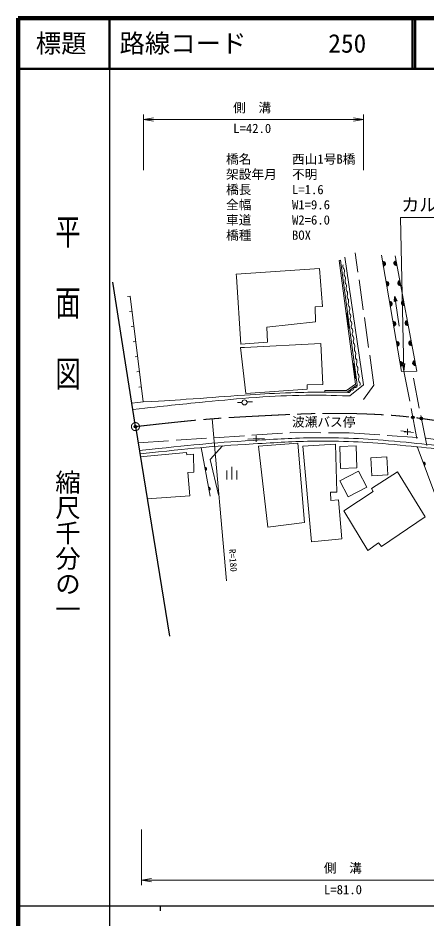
# Model space of a CAD drawing. Units: millimetres, scale not verified. Extents: x 40000 to 680000, y 20000 to 380000.
# Drawn here: x 40000 to 120590, y 202409 to 380000 of the extents above; entities that cross this region are included whole.
import ezdxf
from ezdxf.enums import TextEntityAlignment as Align

# ---------------------------------------------------------------- set-up
doc = ezdxf.new("R2010")
doc.units = ezdxf.units.MM
doc.header["$LTSCALE"] = 1000
doc.header["$PDMODE"] = 32
doc.header["$PDSIZE"] = 500
doc.linetypes.add('CHAIN', pattern=[18.5, 12, -1.5, 3.5, -1.5])
doc.linetypes.add('DASHED', pattern=[7.5, 6, -1.5])
for name, color, linetype, lineweight in [('M-BMK', 2, 'CHAIN', 13), ('M-BMK-OTRS', 5, 'Continuous', 25), ('M-STR-HTXT', 7, 'Continuous', 13), ('M-TTL', 2, 'Continuous', 140), ('M-TTL-BAND', 7, 'Continuous', 25), ('M-TTL-LINE', 7, 'Continuous', 50), ('M-WORK', 1, 'Continuous', 13)]:
    doc.layers.add(name, color=color, linetype=linetype, lineweight=lineweight)
doc.layers.add('M-OTRS', color=6, linetype='Continuous')
doc.layers.add('M-TTL-TXT', color=7, linetype='Continuous')
doc.styles.add('@ＭＳ ゴシック', font='')
doc.styles.add('ＭＳ ゴシック', font='')
doc.styles.get('@ＭＳ ゴシック').set_extended_font_data('@MS Gothic')
doc.styles.get('ＭＳ ゴシック').set_extended_font_data('MS Gothic')

# ---------------------------------------------------------------- blocks, each defined once
blk = doc.blocks.new('plus')
at = {"color": 0, "linetype": 'Continuous', "lineweight": -2}
for p, q in [((-1.25, 0), (1.25, 0)), ((0, -1.25), (0, 1.25))]:
    blk.add_line(p, q, dxfattribs=at)
blk = doc.blocks.new('open_arrow')
at = {"color": 0, "linetype": 'Continuous', "lineweight": -2}
blk.add_lwpolyline([(7.5, 1.25), (0, 0), (7.5, -1.25)], dxfattribs=at)

msp = doc.modelspace()

# ---------------------------------------------------------------- linework, layer by layer
at = {"layer": 'M-BMK'}
msp.add_circle((63140, 299460), 791, dxfattribs=at)
msp.add_open_spline([(63140, 299460), (74346, 300707), (77486, 301045), (86719, 301517), (96292, 302007), (101685, 302320), (111258, 301834), (118191, 301482), (122015, 300580), (128910, 299776), (128910, 299776), (128910, 299776), (128910, 299776), (142159, 296787), (147461, 295591), (162829, 292124)], degree=3, knots=[0, 0, 0, 0, 1, 1, 1, 2, 2, 2, 3, 3, 3, 4, 4, 4, 5, 5, 5, 5], dxfattribs=at)
at = {"layer": 'M-BMK-OTRS'}
for q in [(58710, 327950), (69851, 258158)]:
    msp.add_line((63140, 299460), q, dxfattribs=at)
at = {"layer": 'M-OTRS'}
for p in [(117808, 301288), (119480, 301055), (63140, 299460)]:
    msp.add_point(p, dxfattribs=at)
at = {"layer": 'M-STR-HTXT'}
for p, q in [((64722, 350000), (64722, 361000)), ((108102, 350000), (108102, 361000)), ((64722, 360000), (108102, 360000)), ((78259, 300980), (81073, 269053)), ((64331, 220039), (64331, 209044)), ((64331, 210044), (142402, 210044))]:
    msp.add_line(p, q, dxfattribs=at)
msp.add_lwpolyline([(116037, 310364), (115370, 340658), (171570, 340658)], dxfattribs=at)
at = {"layer": 'M-TTL'}
for p, q in [((40000, 380000), (40000, 20000)), ((680000, 380000), (40000, 380000))]:
    msp.add_line(p, q, dxfattribs=at)
at = {"layer": 'M-TTL-BAND'}
for p, q in [((58000, 370000), (58000, 20000)), ((40000, 205000), (579000, 205000)), ((68000, 205000), (68000, 204000))]:
    msp.add_line(p, q, dxfattribs=at)
at = {"layer": 'M-TTL-LINE'}
for p, q in [((58000, 380000), (58000, 370000)), ((117750, 380000), (117750, 370000)), ((118250, 380000), (118250, 370000)), ((40000, 370000), (680000, 370000))]:
    msp.add_line(p, q, dxfattribs=at)
at = {"layer": 'M-WORK'}
for p, q in [((103558, 332250), (103261, 332211)), ((103261, 332211), (106512, 307845)), ((103558, 332250), (106833, 307708)), ((108102, 307665), (104400, 332863)), ((115566, 310356), (111608, 333233)), ((114299, 333153), (118562, 310409)), ((99433, 330595), (83020, 329487)), ((100013, 323154), (99433, 330595)), ((83020, 329487), (83073, 328959)), ((83073, 328959), (83918, 315713)), ((62082, 325183), (61586, 325121)), ((62082, 325183), (64668, 304338)), ((114241, 325173), (114094, 324139)), ((114241, 325173), (114687, 324229)), ((114241, 325173), (114391, 324184)), ((114094, 324139), (114687, 324229)), ((114123, 324346), (114153, 324148)), ((114213, 324157), (114153, 324553)), ((114182, 324760), (114272, 324166)), ((114331, 324175), (114211, 324966)), ((114450, 324193), (114330, 324984)), ((115138, 319263), (114391, 324184)), ((114419, 324796), (114509, 324202)), ((114569, 324211), (114509, 324607)), ((114598, 324418), (114628, 324220)), ((62452, 322205), (61955, 322144)), ((98588, 323048), (100013, 323154)), ((98641, 320093), (98588, 323048)), ((104947, 321842), (104650, 321803)), ((104709, 321811), (105106, 318837)), ((104769, 321819), (105166, 318845)), ((104828, 321827), (105225, 318853)), ((104888, 321835), (105284, 318861)), ((89036, 319090), (98641, 320093)), ((62821, 319228), (62325, 319167)), ((89142, 316082), (89036, 319090)), ((105047, 318829), (105344, 318869)), ((63190, 316251), (62694, 316190)), ((83865, 315027), (84604, 315027)), ((84867, 306003), (83865, 315027)), ((83918, 315713), (89142, 316082)), ((84604, 315027), (99644, 315871)), ((99644, 315871), (100066, 307744)), ((63560, 313274), (63063, 313212)), ((106270, 311930), (105972, 311891)), ((106032, 311899), (106429, 308925)), ((106091, 311907), (106488, 308933)), ((106151, 311914), (106548, 308941)), ((106210, 311922), (106607, 308949)), ((63929, 310297), (63433, 310235)), ((115566, 310356), (118562, 310409)), ((64298, 307320), (63802, 307258)), ((100066, 307744), (97005, 307692)), ((97005, 307692), (97005, 306847)), ((106512, 307845), (104742, 306554)), ((106833, 307708), (104840, 306254)), ((104840, 306254), (106833, 307708)), ((105365, 305507), (108102, 307665)), ((106369, 308917), (106667, 308957)), ((97005, 306847), (84867, 306003)), ((104742, 306554), (100430, 306554)), ((100430, 306254), (100430, 306554)), ((104840, 306254), (100430, 306254)), ((64668, 304338), (62419, 304094)), ((64668, 304342), (64171, 304281)), ((84134, 304217), (83226, 304212)), ((85115, 304362), (86197, 304355)), ((115449, 298601), (117959, 298296)), ((85269, 296994), (88576, 297135)), ((77871, 285748), (76089, 295340)), ((80264, 295692), (77895, 292948)), ((95121, 296173), (87416, 295575)), ((87416, 295575), (89210, 279673)), ((96466, 280560), (95121, 296173)), ((96141, 295575), (102579, 295997)), ((97865, 276718), (96141, 295575)), ((102579, 295997), (102826, 286569)), ((124633, 279479), (118676, 295522)), ((64102, 293536), (73203, 294328)), ((73203, 294328), (73273, 293906)), ((73273, 293906), (74587, 293999)), ((74587, 293999), (74633, 290481)), ((77895, 292948), (79513, 285982)), ((82147, 289028), (82147, 291528)), ((74633, 290481), (73484, 290434)), ((73484, 290434), (73859, 285790)), ((81147, 289028), (81147, 290778)), ((83147, 289028), (83147, 290778)), ((114752, 290544), (109651, 287272)), ((120240, 281678), (114752, 290544)), ((102826, 286569), (101559, 286534)), ((101559, 286534), (101665, 284915)), ((109967, 286674), (104233, 282875)), ((109651, 287272), (109967, 286674)), ((73859, 285790), (65455, 285212)), ((101665, 284915), (103177, 285021)), ((103177, 285021), (103811, 277351)), ((104233, 282875), (108912, 275064)), ((111621, 275838), (120240, 281678)), ((89210, 279673), (96466, 280560)), ((103811, 277351), (97865, 276718)), ((108912, 275064), (111058, 276542)), ((111058, 276542), (111621, 275838))]:
    msp.add_line(p, q, dxfattribs=at)
at = {"layer": 'M-WORK', "linetype": 'DASHED'}
for p, q in [((116037, 310364), (118857, 295915)), ((120535, 295737), (117628, 310392))]:
    msp.add_line(p, q, dxfattribs=at)
for points in [[(108092, 304821), (110150, 307618), (106456, 333688)], [(63654, 296294), (93674, 298270), (105284, 298217), (120429, 297215), (132303, 295473), (141063, 293099), (142066, 291410)]]:
    msp.add_lwpolyline(points, dxfattribs=at)
at = {"layer": 'M-WORK'}
for points in [[(103424, 295540), (103564, 291213), (106800, 291318), (106659, 295645)], [(109756, 289770), (112888, 289946), (112687, 293512), (109556, 293336)], [(103389, 288750), (107083, 290685), (108738, 287525), (105044, 285590)]]:
    msp.add_lwpolyline(points, close=True, dxfattribs=at)
msp.add_circle((84633, 304230), 500, dxfattribs=at)
for centre, radius, start, end in [((114576, 331679), 500, 100.6152, 280.6152), ((104783, 331069), 753, 157.95663, 217.6823), ((103591, 330149), 753, 337.95663, 37.6823), ((111901, 331541), 500, 279.8156, 99.8156), ((111901, 331541), 400, 279.8156, 99.8156), ((111901, 331541), 300, 279.8156, 99.8156), ((111901, 331541), 200, 279.8156, 99.8156), ((111901, 331541), 100, 279.8156, 99.8156), ((114576, 331679), 400, 100.6152, 280.6152), ((114576, 331679), 300, 100.6152, 280.6152), ((114576, 331679), 200, 100.6152, 280.6152), ((114576, 331679), 100, 100.6152, 280.6152), ((104987, 329583), 753, 157.95663, 217.6823), ((103795, 328663), 753, 337.95663, 37.6823), ((105192, 328097), 753, 157.95663, 217.6823), ((103999, 327176), 753, 337.95663, 37.6823), ((105396, 326611), 753, 157.95663, 217.6823), ((112582, 327600), 500, 279.8156, 99.8156), ((112582, 327600), 400, 279.8156, 99.8156), ((112582, 327600), 300, 279.8156, 99.8156), ((112582, 327600), 200, 279.8156, 99.8156), ((112582, 327600), 100, 279.8156, 99.8156), ((115312, 327748), 500, 100.6152, 280.6152), ((115312, 327748), 400, 100.6152, 280.6152), ((115312, 327748), 300, 100.6152, 280.6152), ((115312, 327748), 200, 100.6152, 280.6152), ((115312, 327748), 100, 100.6152, 280.6152), ((104204, 325690), 753, 337.95663, 37.6823), ((105600, 325125), 753, 157.95663, 217.6823), ((104408, 324204), 753, 337.95663, 37.6823), ((105804, 323639), 753, 157.95663, 217.6823), ((113264, 323658), 500, 279.8156, 99.8156), ((113264, 323658), 400, 279.8156, 99.8156), ((113264, 323658), 300, 279.8156, 99.8156), ((113264, 323658), 200, 279.8156, 99.8156), ((113264, 323658), 100, 279.8156, 99.8156), ((116049, 323816), 500, 100.6152, 280.6152), ((116049, 323816), 400, 100.6152, 280.6152), ((116049, 323816), 300, 100.6152, 280.6152), ((116049, 323816), 200, 100.6152, 280.6152), ((116049, 323816), 100, 100.6152, 280.6152), ((104612, 322718), 753, 337.95663, 37.6823), ((106008, 322153), 753, 157.95663, 217.6823), ((104816, 321232), 753, 337.95663, 37.6823), ((106212, 320667), 753, 157.95663, 217.6823), ((105020, 319746), 753, 337.95663, 37.6823), ((113946, 319717), 500, 279.8156, 99.8156), ((113946, 319717), 400, 279.8156, 99.8156), ((113946, 319717), 300, 279.8156, 99.8156), ((113946, 319717), 200, 279.8156, 99.8156), ((113946, 319717), 100, 279.8156, 99.8156), ((116786, 319885), 500, 100.6152, 280.6152), ((116786, 319885), 400, 100.6152, 280.6152), ((116786, 319885), 300, 100.6152, 280.6152), ((116786, 319885), 200, 100.6152, 280.6152), ((116786, 319885), 100, 100.6152, 280.6152), ((106416, 319181), 753, 157.95663, 217.6823), ((105224, 318260), 753, 337.95663, 37.6823), ((106620, 317695), 753, 157.95663, 217.6823), ((105428, 316774), 753, 337.95663, 37.6823), ((106824, 316209), 753, 157.95663, 217.6823), ((114628, 315775), 500, 279.8156, 99.8156), ((114628, 315775), 400, 279.8156, 99.8156), ((117523, 315953), 500, 100.6152, 280.6152), ((117523, 315953), 400, 100.6152, 280.6152), ((117523, 315953), 300, 100.6152, 280.6152), ((117523, 315953), 200, 100.6152, 280.6152), ((105632, 315288), 753, 337.95663, 37.6823), ((107028, 314723), 753, 157.95663, 217.6823), ((114628, 315775), 300, 279.8156, 99.8156), ((114628, 315775), 200, 279.8156, 99.8156), ((114628, 315775), 100, 279.8156, 99.8156), ((117523, 315953), 100, 100.6152, 280.6152), ((105836, 313802), 753, 337.95663, 37.6823), ((107232, 313237), 753, 157.95663, 217.6823), ((106040, 312316), 753, 337.95663, 37.6823), ((107436, 311751), 753, 157.95663, 217.6823), ((106244, 310830), 753, 337.95663, 37.6823), ((115310, 311834), 500, 279.8156, 99.8156), ((115310, 311834), 400, 279.8156, 99.8156), ((115310, 311834), 300, 279.8156, 99.8156), ((115310, 311834), 200, 279.8156, 99.8156), ((115310, 311834), 100, 279.8156, 99.8156), ((118260, 312021), 500, 100.6152, 280.6152), ((118260, 312021), 400, 100.6152, 280.6152), ((118260, 312021), 300, 100.6152, 280.6152), ((118260, 312021), 200, 100.6152, 280.6152), ((118260, 312021), 100, 100.6152, 280.6152), ((107640, 310265), 753, 157.95663, 217.6823), ((106448, 309344), 753, 337.95663, 37.6823), ((107845, 308779), 753, 157.95663, 217.6823), ((106423, 307572), 432, 233.8898, 18.3251), ((106652, 307858), 753, 337.95663, 37.6823), ((105094, 306603), 432, 233.8898, 18.3251), ((105759, 307088), 432, 233.8898, 18.3251), ((76813, 291145), 354, 289.324, 91.72918), ((76813, 291145), 283, 291.54804, 89.50514), ((76813, 291145), 212, 295.29436, 85.75881), ((76813, 291145), 142, 303.00609, 78.04708), ((119883, 292116), 354, 299.16964, 101.57482), ((119883, 292116), 283, 301.39368, 99.35078), ((119883, 292116), 212, 305.14, 95.60445), ((119883, 292116), 142, 312.85173, 87.89272), ((119883, 292116), 100, 323.1694, 77.57506), ((76813, 291145), 100, 313.32376, 67.72942), ((77544, 287212), 354, 289.324, 91.72918), ((77544, 287212), 283, 291.54804, 89.50514), ((77544, 287212), 212, 295.29436, 85.75881), ((77544, 287212), 142, 303.00609, 78.04708), ((77544, 287212), 100, 313.32376, 67.72942)]:
    msp.add_arc(centre, radius, start, end, dxfattribs=at)
for points, knots in [([(62613, 302848), (69528, 303591), (71291, 303790), (76860, 304319), (80786, 304692), (82979, 304980), (86915, 305226), (90728, 305464), (92867, 305591), (96687, 305632), (100077, 305669), (101210, 305642), (105365, 305507)], [0, 0, 0, 0, 1, 1, 1, 2, 2, 2, 3, 3, 3, 4, 4, 4, 4]), ([(64668, 304338), (69436, 304603), (70655, 304672), (74490, 304929), (78440, 305194), (80647, 305430), (84598, 305679), (87757, 305879), (89527, 305990), (92690, 306102), (95712, 306208), (96695, 306219), (100430, 306254)], [0, 0, 0, 0, 1, 1, 1, 2, 2, 2, 3, 3, 3, 4, 4, 4, 4]), ([(63905, 294751), (74660, 295856), (77541, 296233), (86314, 296724), (91175, 296997), (93899, 297226), (98768, 297252), (105248, 297286), (108888, 297084), (115339, 296478), (121583, 295891), (125097, 295522), (131241, 294262), (135441, 293399), (136908, 293056), (141910, 291673)], [0, 0, 0, 0, 1, 1, 1, 2, 2, 2, 3, 3, 3, 4, 4, 4, 5, 5, 5, 5]), ([(64011, 294098), (74737, 295194), (77609, 295568), (86357, 296057), (91201, 296327), (93915, 296557), (98767, 296582), (105222, 296617), (108849, 296415), (115277, 295811), (121496, 295227), (124997, 294859), (131115, 293604), (135303, 292744), (136766, 292402), (141752, 291023)], [0, 0, 0, 0, 1, 1, 1, 2, 2, 2, 3, 3, 3, 4, 4, 4, 5, 5, 5, 5])]:
    msp.add_open_spline(points, degree=3, knots=knots, dxfattribs=at)

# ---------------------------------------------------------------- block references
at = {"layer": 'M-STR-HTXT', "xscale": 267, "yscale": 267}
for p in [(64722, 360000), (64331, 210044)]:
    msp.add_blockref('open_arrow', p, dxfattribs=at)
at = {"layer": 'M-STR-HTXT'}
for p, xscale, yscale, rotation in [((108102, 360000), 267, 267, 180), ((116037, 310364), 200, 200, 91.3)]:
    msp.add_blockref('open_arrow', p, dxfattribs=dict(at, xscale=xscale, yscale=yscale, rotation=rotation))
at = {"layer": 'M-WORK', "xscale": 480, "yscale": 480}
for p in [(116725, 298446), (86960, 297066)]:
    msp.add_blockref('plus', p, dxfattribs=at)

# ---------------------------------------------------------------- texts
at = {"layer": 'M-STR-HTXT', "style": 'ＭＳ ゴシック'}
for s, height, p in [('側\u3000溝', 1833, (82375, 360859)), ('カルバート\u3000L=14.5\u3000W=1.5\u3000H=1.5', 2566, (115570, 341158)), ('側\u3000溝', 1833, (100274, 211007))]:
    msp.add_text(s, height=height, dxfattribs=at).set_placement(p, align=Align.BOTTOM_LEFT)
for s, p in [('L=42.0', (86153, 356781)), ('L=81.0', (104040, 206727))]:
    msp.add_text(s, height=1833, dxfattribs=at).set_placement(p, align=Align.BOTTOM_CENTER)
for s, p in [('橋名', (80991, 352196)), ('西山1号B橋', (93991, 352196)), ('架設年月', (80991, 349196)), ('不明', (93991, 349196)), ('橋長', (80991, 346196)), ('L=1.6', (93991, 346196)), ('全幅', (80991, 343196)), ('W1=9.6', (93991, 343196)), ('車道', (80991, 340196)), ('W2=6.0', (93991, 340196)), ('橋種', (80991, 337196)), ('BOX', (93991, 337196))]:
    msp.add_text(s, height=1833, dxfattribs=at).set_placement(p, align=Align.MIDDLE_LEFT)
msp.add_text('R=180', height=1320, rotation=273.991, dxfattribs=at).set_placement((81161, 275256), align=Align.BOTTOM_LEFT)
at = {"layer": 'M-TTL-BAND', "style": '@ＭＳ ゴシック', "width": 1.4}
msp.add_text('平  面  図', height=3666, rotation=270, dxfattribs=at).set_placement((49777, 306475), align=Align.MIDDLE_RIGHT)
at = {"layer": 'M-TTL-BAND', "style": '@ＭＳ ゴシック'}
msp.add_text('縮尺千分の一', height=3666, rotation=270, dxfattribs=at).set_placement((49777, 261030), align=Align.MIDDLE_RIGHT)
at = {"layer": 'M-TTL-TXT', "style": 'ＭＳ ゴシック'}
msp.add_text('標題', height=3666, dxfattribs=at).set_placement((48500, 375000), align=Align.MIDDLE_CENTER)
for s, p in [('路線コード', (60000, 375000)), ('250', (101142, 375000))]:
    msp.add_text(s, height=3666, dxfattribs=at).set_placement(p, align=Align.MIDDLE_LEFT)
at = {"layer": 'M-WORK', "style": 'ＭＳ ゴシック'}
msp.add_text('波瀬バス停', height=1833, dxfattribs=at).set_placement((93999, 298910), align=Align.BOTTOM_LEFT)

doc.saveas('drawing.dxf')
